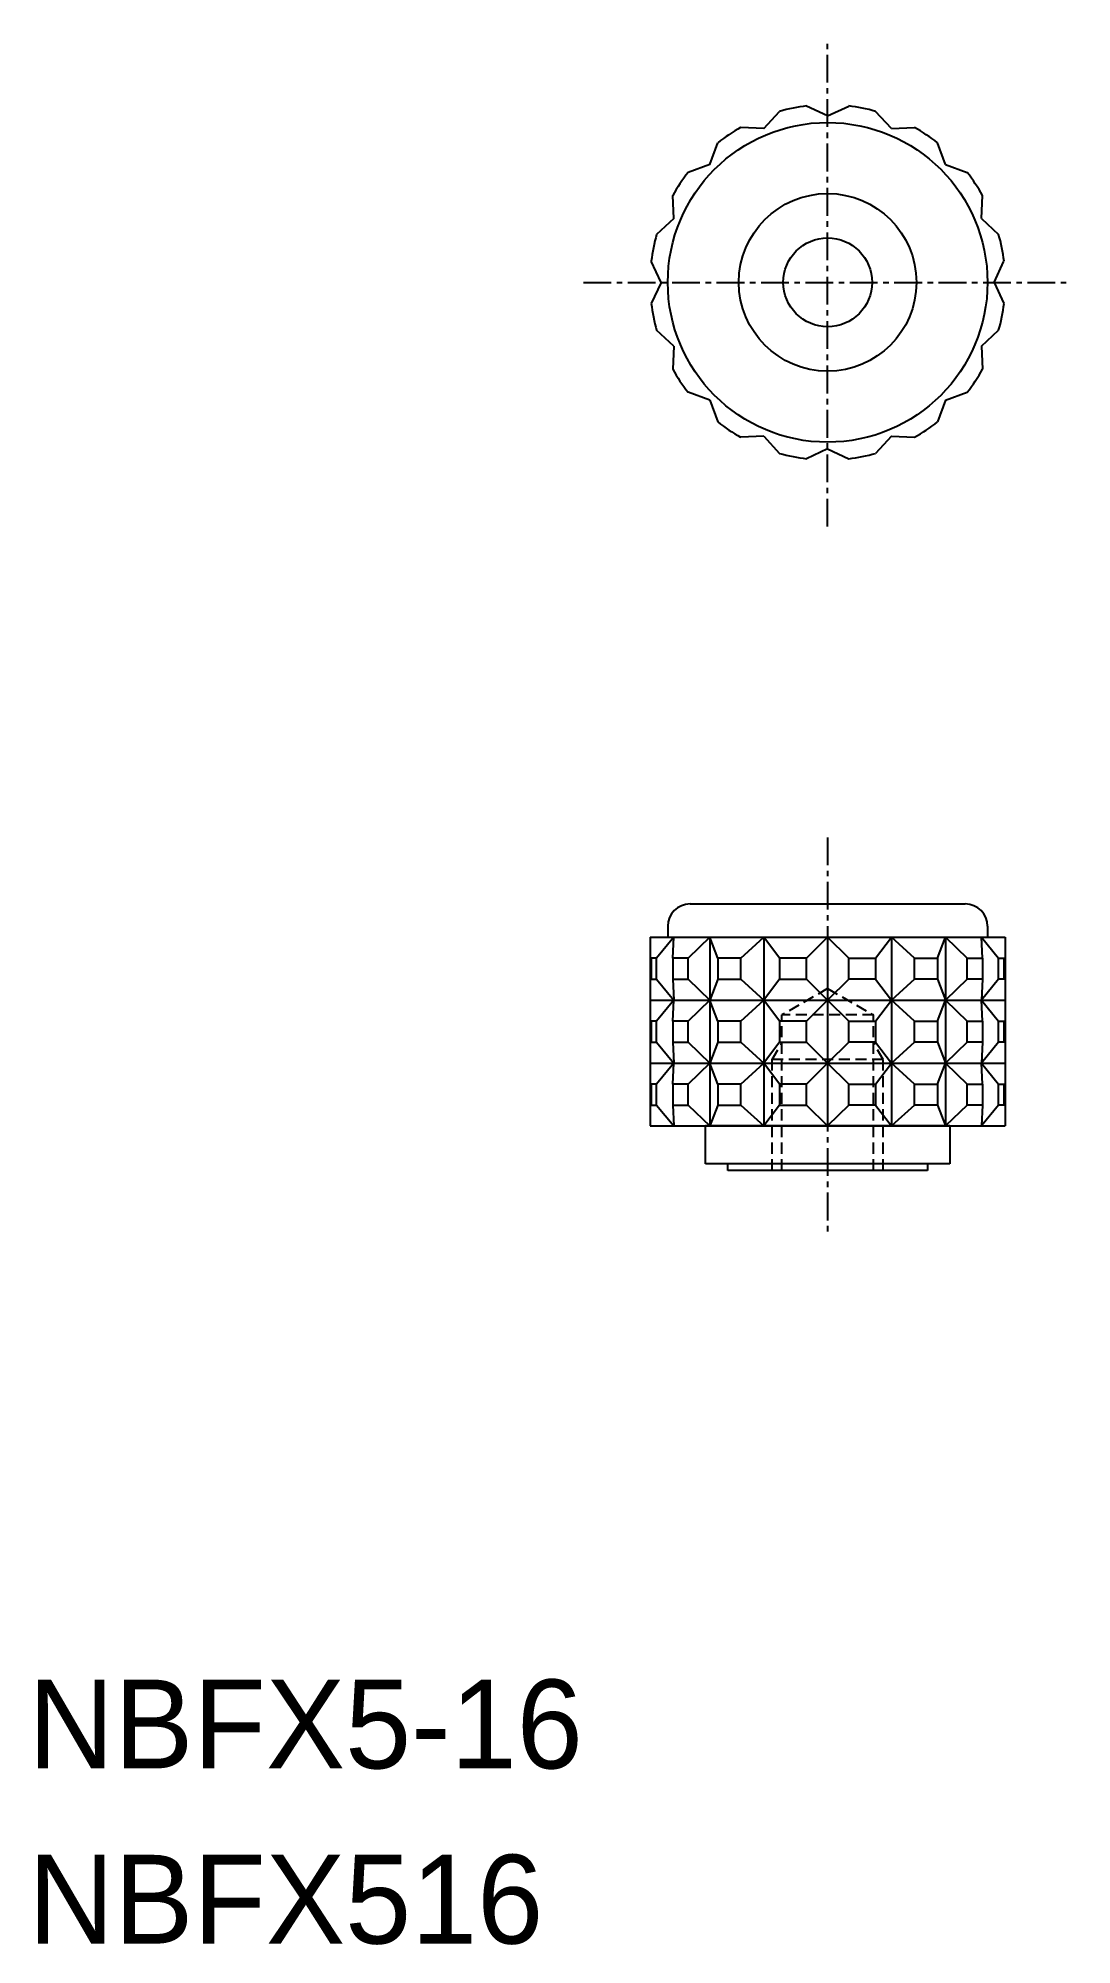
# Model space of a CAD drawing. Extents: x -13947.9 to -13901.4, y -396.8 to -310.9.
import ezdxf

# ---------------------------------------------------------------- set-up
doc = ezdxf.new("R2010")
doc.units = 0
doc.linetypes.add('CENTER', pattern=[2, 1.25, -0.25, 0.25, -0.25])
doc.linetypes.add('DASHED', pattern=[0.75, 0.5, -0.25])
doc.layers.get('0').update_dxf_attribs({"linetype": 'CONTINUOUS'})
doc.layers.add('CENTER', color=1, linetype='CENTER')

msp = doc.modelspace()

# ---------------------------------------------------------------- linework, layer by layer
at = {"color": 7, "linetype": 'CONTINUOUS'}
for p, q in [((-13915.234, -314.98), (-13914.526, -314.207)), ((-13912.364, -314.409), (-13913.315, -313.966)), ((-13912.364, -314.409), (-13911.414, -313.966)), ((-13909.494, -314.98), (-13910.203, -314.207)), ((-13915.234, -314.98), (-13916.282, -314.934)), ((-13909.494, -314.98), (-13908.446, -314.934)), ((-13917.667, -316.606), (-13917.309, -315.62)), ((-13907.061, -316.606), (-13907.42, -315.62)), ((-13917.667, -316.606), (-13918.653, -316.965)), ((-13907.061, -316.606), (-13906.075, -316.965)), ((-13919.293, -319.039), (-13919.339, -317.991)), ((-13905.435, -319.039), (-13905.389, -317.991)), ((-13919.293, -319.039), (-13920.067, -319.748)), ((-13905.435, -319.039), (-13904.662, -319.748)), ((-13919.864, -321.909), (-13920.308, -320.958)), ((-13904.864, -321.909), (-13904.421, -320.958)), ((-13919.864, -321.909), (-13920.308, -322.86)), ((-13904.864, -321.909), (-13904.421, -322.86)), ((-13919.293, -324.779), (-13920.067, -324.07)), ((-13905.435, -324.779), (-13904.662, -324.07)), ((-13919.293, -324.779), (-13919.339, -325.827)), ((-13905.435, -324.779), (-13905.389, -325.827)), ((-13917.667, -327.212), (-13918.653, -326.854)), ((-13917.667, -327.212), (-13917.309, -328.198)), ((-13907.061, -327.212), (-13907.42, -328.198)), ((-13907.061, -327.212), (-13906.075, -326.854)), ((-13915.234, -328.838), (-13916.282, -328.884)), ((-13915.234, -328.838), (-13914.526, -329.612)), ((-13909.494, -328.838), (-13910.203, -329.612)), ((-13909.494, -328.838), (-13908.446, -328.884)), ((-13912.364, -329.409), (-13913.315, -329.852)), ((-13912.364, -329.409), (-13911.414, -329.852)), ((-13918.564, -349.909), (-13906.164, -349.909)), ((-13919.564, -350.909), (-13919.564, -351.409)), ((-13905.164, -350.909), (-13905.164, -351.409)), ((-13920.364, -351.409), (-13920.364, -359.909)), ((-13920.364, -351.409), (-13904.364, -351.409)), ((-13919.293, -351.409), (-13920.067, -352.353)), ((-13919.339, -352.353), (-13919.293, -351.409)), ((-13917.667, -351.409), (-13918.653, -352.353)), ((-13917.667, -351.409), (-13917.667, -359.909)), ((-13917.309, -352.353), (-13917.667, -351.409)), ((-13916.282, -352.353), (-13915.234, -351.409)), ((-13915.234, -351.409), (-13915.234, -359.909)), ((-13914.526, -352.353), (-13915.234, -351.409)), ((-13913.315, -352.353), (-13912.364, -351.409)), ((-13912.364, -351.409), (-13912.364, -359.909)), ((-13911.414, -352.353), (-13912.364, -351.409)), ((-13910.203, -352.353), (-13909.494, -351.409)), ((-13908.446, -352.353), (-13909.494, -351.409)), ((-13909.494, -351.409), (-13909.494, -359.909)), ((-13907.42, -352.353), (-13907.061, -351.409)), ((-13907.061, -351.409), (-13906.075, -352.353)), ((-13907.061, -351.409), (-13907.061, -359.909)), ((-13905.389, -352.353), (-13905.435, -351.409)), ((-13905.435, -351.409), (-13904.662, -352.353)), ((-13904.364, -351.409), (-13904.364, -359.909)), ((-13920.067, -353.298), (-13919.293, -354.242)), ((-13919.339, -353.298), (-13919.293, -354.242)), ((-13918.653, -353.298), (-13917.667, -354.242)), ((-13917.309, -353.298), (-13917.667, -354.242)), ((-13916.282, -353.298), (-13915.234, -354.242)), ((-13914.526, -353.298), (-13915.234, -354.242)), ((-13913.315, -353.298), (-13912.364, -354.242)), ((-13911.414, -353.298), (-13912.364, -354.242)), ((-13910.203, -353.298), (-13909.494, -354.242)), ((-13908.446, -353.298), (-13909.494, -354.242)), ((-13907.42, -353.298), (-13907.061, -354.242)), ((-13906.075, -353.298), (-13907.061, -354.242)), ((-13905.389, -353.298), (-13905.435, -354.242)), ((-13904.662, -353.298), (-13905.435, -354.242)), ((-13920.364, -354.242), (-13904.364, -354.242)), ((-13919.293, -354.242), (-13920.067, -355.187)), ((-13919.339, -355.187), (-13919.293, -354.242)), ((-13917.667, -354.242), (-13918.653, -355.187)), ((-13917.309, -355.187), (-13917.667, -354.242)), ((-13916.282, -355.187), (-13915.234, -354.242)), ((-13914.526, -355.187), (-13915.234, -354.242)), ((-13913.315, -355.187), (-13912.364, -354.242)), ((-13911.414, -355.187), (-13912.364, -354.242)), ((-13910.203, -355.187), (-13909.494, -354.242)), ((-13908.446, -355.187), (-13909.494, -354.242)), ((-13907.42, -355.187), (-13907.061, -354.242)), ((-13907.061, -354.242), (-13906.075, -355.187)), ((-13905.435, -354.242), (-13904.662, -355.187)), ((-13905.389, -355.187), (-13905.435, -354.242)), ((-13920.067, -356.131), (-13919.293, -357.076)), ((-13919.339, -356.131), (-13919.293, -357.076)), ((-13918.653, -356.131), (-13917.667, -357.076)), ((-13917.309, -356.131), (-13917.667, -357.076)), ((-13916.282, -356.131), (-13915.234, -357.076)), ((-13914.526, -356.131), (-13915.234, -357.076)), ((-13913.315, -356.131), (-13912.364, -357.076)), ((-13911.414, -356.131), (-13912.364, -357.076)), ((-13910.203, -356.131), (-13909.494, -357.076)), ((-13908.446, -356.131), (-13909.494, -357.076)), ((-13907.42, -356.131), (-13907.061, -357.076)), ((-13906.075, -356.131), (-13907.061, -357.076)), ((-13904.662, -356.131), (-13905.435, -357.076)), ((-13905.389, -356.131), (-13905.435, -357.076)), ((-13920.364, -357.076), (-13904.364, -357.076)), ((-13919.293, -357.076), (-13920.067, -358.02)), ((-13919.339, -358.02), (-13919.293, -357.076)), ((-13917.667, -357.076), (-13918.653, -358.02)), ((-13917.309, -358.02), (-13917.667, -357.076)), ((-13916.282, -358.02), (-13915.234, -357.076)), ((-13914.526, -358.02), (-13915.234, -357.076)), ((-13913.315, -358.02), (-13912.364, -357.076)), ((-13911.414, -358.02), (-13912.364, -357.076)), ((-13910.203, -358.02), (-13909.494, -357.076)), ((-13908.446, -358.02), (-13909.494, -357.076)), ((-13907.42, -358.02), (-13907.061, -357.076)), ((-13907.061, -357.076), (-13906.075, -358.02)), ((-13905.435, -357.076), (-13904.662, -358.02)), ((-13905.389, -358.02), (-13905.435, -357.076)), ((-13920.067, -358.965), (-13919.293, -359.909)), ((-13919.339, -358.965), (-13919.293, -359.909)), ((-13918.653, -358.965), (-13917.667, -359.909)), ((-13917.309, -358.965), (-13917.667, -359.909)), ((-13916.282, -358.965), (-13915.234, -359.909)), ((-13914.526, -358.965), (-13915.234, -359.909)), ((-13913.315, -358.965), (-13912.364, -359.909)), ((-13911.414, -358.965), (-13912.364, -359.909)), ((-13910.203, -358.965), (-13909.494, -359.909)), ((-13908.446, -358.965), (-13909.494, -359.909)), ((-13907.42, -358.965), (-13907.061, -359.909)), ((-13906.075, -358.965), (-13907.061, -359.909)), ((-13904.662, -358.965), (-13905.435, -359.909)), ((-13905.389, -358.965), (-13905.435, -359.909)), ((-13920.364, -359.909), (-13904.364, -359.909)), ((-13906.864, -359.909), (-13917.864, -359.909)), ((-13917.864, -361.609), (-13917.864, -359.909)), ((-13906.864, -359.909), (-13906.864, -361.609)), ((-13916.864, -361.609), (-13917.864, -361.609)), ((-13907.864, -361.609), (-13916.864, -361.609)), ((-13916.864, -361.909), (-13916.864, -361.609)), ((-13907.864, -361.909), (-13916.864, -361.909)), ((-13906.864, -361.609), (-13907.864, -361.609)), ((-13907.864, -361.609), (-13907.864, -361.909))]:
    msp.add_line(p, q, dxfattribs=at)
at = {"color": 3, "linetype": 'DASHED'}
for p, q in [((-13912.364, -353.716), (-13914.431, -354.909)), ((-13912.364, -353.716), (-13910.297, -354.909)), ((-13910.297, -354.909), (-13914.431, -354.909)), ((-13914.431, -361.909), (-13914.431, -354.909)), ((-13910.297, -361.909), (-13910.297, -354.909)), ((-13914.864, -356.909), (-13914.431, -356.159)), ((-13909.864, -356.909), (-13910.297, -356.159)), ((-13909.864, -356.909), (-13914.864, -356.909)), ((-13914.864, -361.909), (-13914.864, -356.909)), ((-13909.864, -361.909), (-13909.864, -356.909))]:
    msp.add_line(p, q, dxfattribs=at)
at = {"color": 7, "linetype": 'CONTINUOUS'}
for points in [[(-13920.067, -352.353), (-13920.308, -352.353), (-13920.308, -353.298), (-13920.067, -353.298)], [(-13918.653, -352.353), (-13919.339, -352.353), (-13919.339, -353.298), (-13918.653, -353.298)], [(-13916.282, -352.353), (-13917.309, -352.353), (-13917.309, -353.298), (-13916.282, -353.298)], [(-13913.315, -352.353), (-13914.526, -352.353), (-13914.526, -353.298), (-13913.315, -353.298)], [(-13911.414, -352.353), (-13910.203, -352.353), (-13910.203, -353.298), (-13911.414, -353.298)], [(-13908.446, -352.353), (-13907.42, -352.353), (-13907.42, -353.298), (-13908.446, -353.298)], [(-13906.075, -352.353), (-13905.389, -352.353), (-13905.389, -353.298), (-13906.075, -353.298)], [(-13904.662, -352.353), (-13904.421, -352.353), (-13904.421, -353.298), (-13904.662, -353.298)], [(-13920.067, -355.187), (-13920.308, -355.187), (-13920.308, -356.131), (-13920.067, -356.131)], [(-13918.653, -355.187), (-13919.339, -355.187), (-13919.339, -356.131), (-13918.653, -356.131)], [(-13916.282, -355.187), (-13917.309, -355.187), (-13917.309, -356.131), (-13916.282, -356.131)], [(-13913.315, -355.187), (-13914.526, -355.187), (-13914.526, -356.131), (-13913.315, -356.131)], [(-13911.414, -355.187), (-13910.203, -355.187), (-13910.203, -356.131), (-13911.414, -356.131)], [(-13908.446, -355.187), (-13907.42, -355.187), (-13907.42, -356.131), (-13908.446, -356.131)], [(-13906.075, -355.187), (-13905.389, -355.187), (-13905.389, -356.131), (-13906.075, -356.131)], [(-13904.662, -355.187), (-13904.421, -355.187), (-13904.421, -356.131), (-13904.662, -356.131)], [(-13920.067, -358.02), (-13920.308, -358.02), (-13920.308, -358.965), (-13920.067, -358.965)], [(-13918.653, -358.02), (-13919.339, -358.02), (-13919.339, -358.965), (-13918.653, -358.965)], [(-13916.282, -358.02), (-13917.309, -358.02), (-13917.309, -358.965), (-13916.282, -358.965)], [(-13913.315, -358.02), (-13914.526, -358.02), (-13914.526, -358.965), (-13913.315, -358.965)], [(-13911.414, -358.02), (-13910.203, -358.02), (-13910.203, -358.965), (-13911.414, -358.965)], [(-13908.446, -358.02), (-13907.42, -358.02), (-13907.42, -358.965), (-13908.446, -358.965)], [(-13906.075, -358.02), (-13905.389, -358.02), (-13905.389, -358.965), (-13906.075, -358.965)], [(-13904.662, -358.02), (-13904.421, -358.02), (-13904.421, -358.965), (-13904.662, -358.965)]]:
    msp.add_lwpolyline(points, close=True, dxfattribs=at)
for radius in [7.2, 4, 2]:
    msp.add_circle((-13912.364, -321.909), radius, dxfattribs=at)
for centre, radius, start, end in [((-13912.364, -321.909), 8, 96.82491, 105.67509), ((-13912.364, -321.909), 8, 74.32491, 83.17509), ((-13912.364, -321.909), 8, 119.32491, 128.17509), ((-13912.364, -321.909), 8, 51.82491, 60.67509), ((-13912.364, -321.909), 8, 141.82491, 150.67509), ((-13912.364, -321.909), 8, 29.32491, 38.17509), ((-13912.364, -321.909), 8, 164.32491, 173.17509), ((-13912.364, -321.909), 8, 6.82491, 15.67509), ((-13912.364, -321.909), 8, 186.82491, 195.67509), ((-13912.364, -321.909), 8, 344.32491, 353.17509), ((-13912.364, -321.909), 8, 209.32491, 218.17509), ((-13912.364, -321.909), 8, 321.82491, 330.67509), ((-13912.364, -321.909), 8, 231.82491, 240.67509), ((-13912.364, -321.909), 8, 299.32491, 308.17509), ((-13912.364, -321.909), 8, 254.32491, 263.17509), ((-13912.364, -321.909), 8, 276.82491, 285.67509), ((-13918.564, -350.909), 1, 90, 180), ((-13906.164, -350.909), 1, 0, 90)]:
    msp.add_arc(centre, radius, start, end, dxfattribs=at)
at = {"layer": 'CENTER', "color": 1, "linetype": 'CENTER'}
for p, q in [((-13912.364, -332.909), (-13912.364, -310.909)), ((-13923.364, -321.909), (-13901.364, -321.909)), ((-13912.364, -346.909), (-13912.364, -364.909))]:
    msp.add_line(p, q, dxfattribs=at)

# ---------------------------------------------------------------- texts
at = {"color": 7, "linetype": 'CONTINUOUS'}
for s, p in [('NBFX5-16', (-13948.364, -388.845)), ('NBFX516', (-13948.364, -396.737))]:
    msp.add_text(s, height=4, dxfattribs=at).set_placement(p)

doc.saveas('drawing.dxf')
